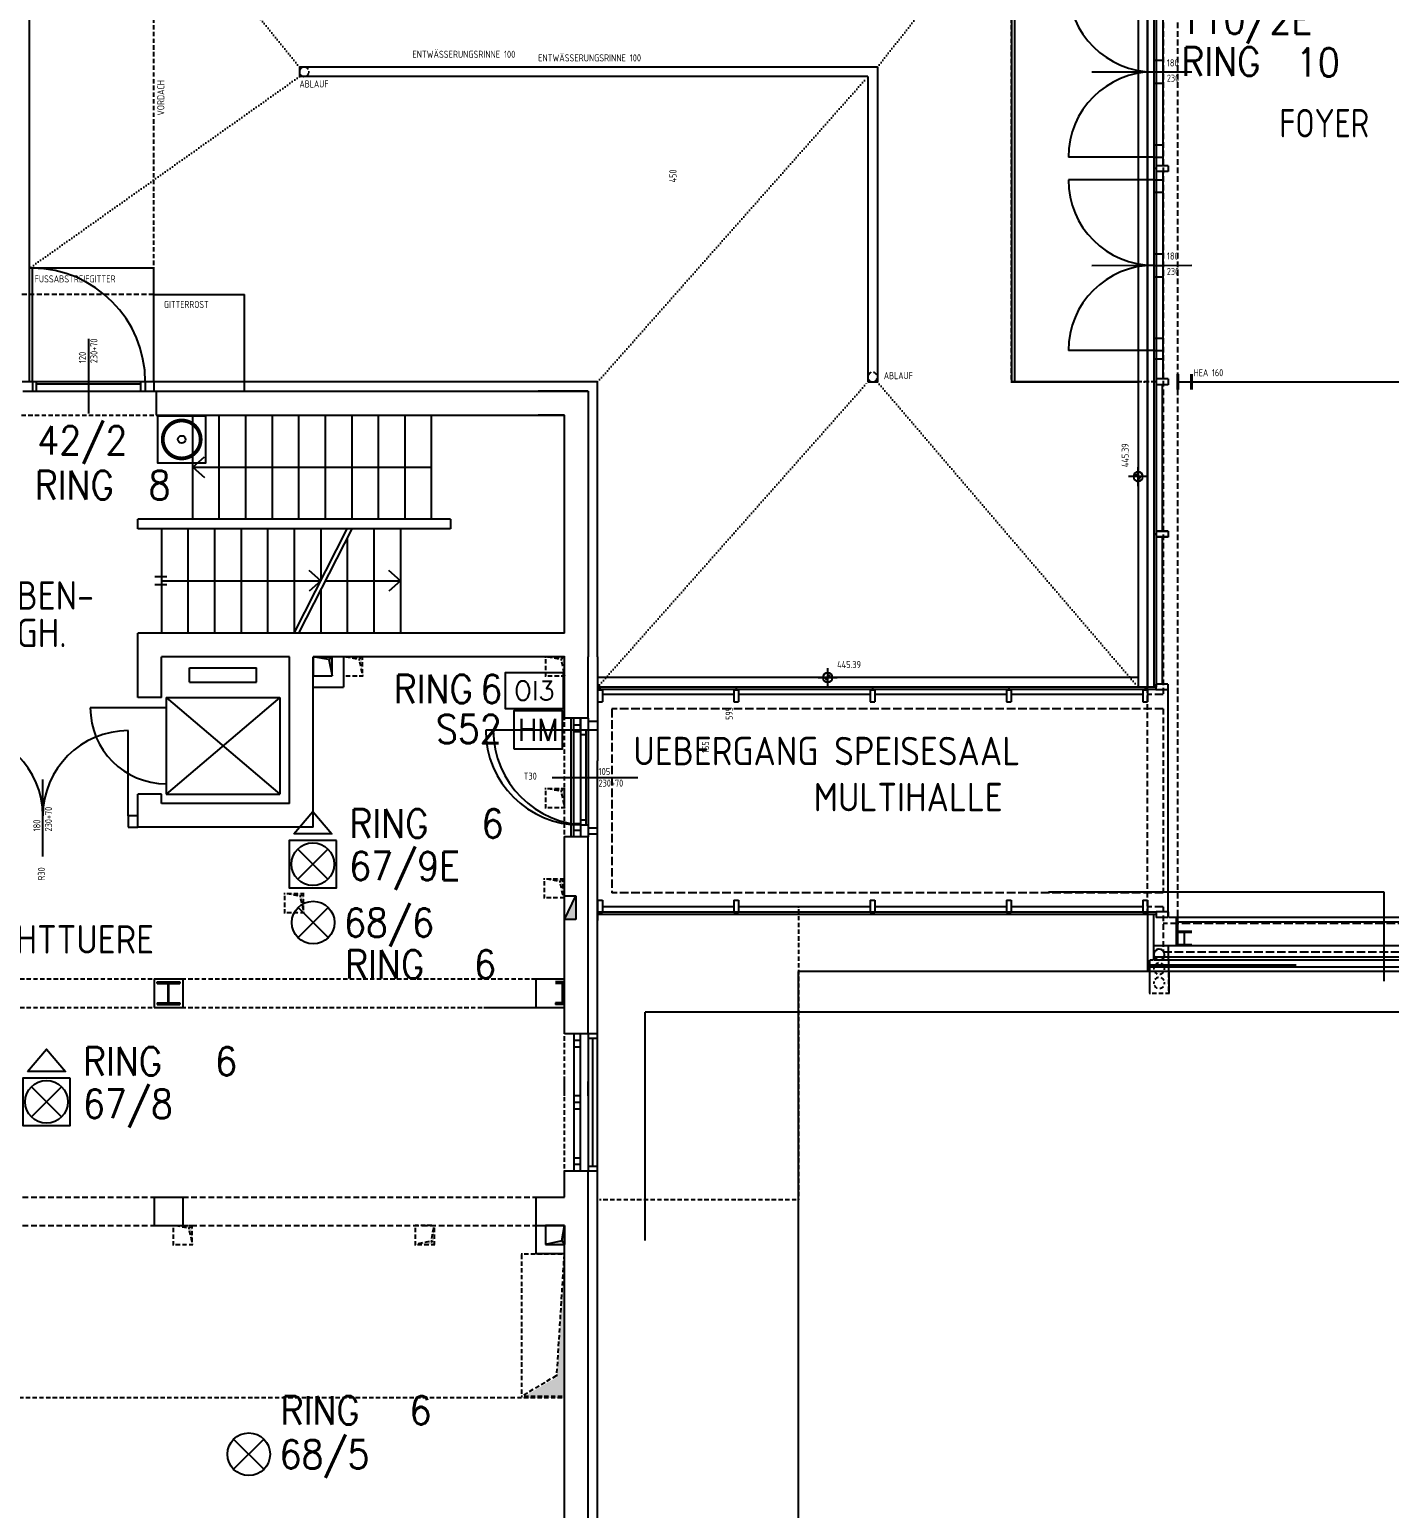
# Model space of a CAD drawing. Extents: x -1029 to 10077, y -1395 to 3524.
# Drawn here: x 3866 to 5300, y 321 to 1882 of the extents above; entities that cross this region are included whole.
import ezdxf
from ezdxf.enums import TextEntityAlignment as Align

# ---------------------------------------------------------------- set-up
doc = ezdxf.new("R2010")
doc.units = 0
doc.header["$LTSCALE"] = 60
doc.header["$MEASUREMENT"] = 0
for name, pattern in [('X$0$ACHSE', [0.115, 0, -0.04, 0.075, 0]), ('X$0$GESTRICHELT2', [0.13125, 0.0875, -0.04375]), ('X$0$PUNKT_1MM', [0.05, 0, -0.05]), ('X$0$STRICH_2_1MM', [0.15, 0.1, -0.05]), ('Y$0$ACHSE', [0.115, 0, -0.04, 0.075, 0]), ('Y$0$PUNKT_1MM', [0.05, 0, -0.05]), ('Y$0$STRICH_2_1MM', [0.15, 0.1, -0.05]), ('Y$0$STRICH_3_1MM_KANTEN', [0.2, 0.15, -0.05])]:
    doc.linetypes.add(name, pattern=pattern)
doc.layers.get('0').update_dxf_attribs({"linetype": 'CONTINUOUS'})
for name, color, linetype in [('SECO-BRAND', 240, 'CONTINUOUS'), ('SECO-BRAND_LOOP', 81, 'CONTINUOUS'), ('X$0$2A_AUSSP1', 7, 'CONTINUOUS')]:
    doc.layers.add(name, color=color, linetype=linetype)
doc.styles.add('ROMANS', font='romans.shx', dxfattribs={"width": 0.9})
doc.styles.add('SMALL', font='ISO.SHX', dxfattribs={"height": 12.5})

# ---------------------------------------------------------------- blocks, each defined once
blk = doc.blocks.new('SecoS-oi3')
blk.add_lwpolyline([(0.307, 0.189), (-0.307, 0.189), (-0.307, -0.189), (0.307, -0.189)], close=True)
at = {"color": 81, "style": 'ROMANS'}
blk.add_text('OI3', height=0.2, dxfattribs=at).set_placement((0, 0), align=Align.MIDDLE_CENTER)
at = {"color": 81, "style": 'ROMANS', "width": 0.9}
for tag, p in [('MELDERNUMMER', (0.387, -0.131)), ('LINE_1', (0.387, -0.579)), ('LINE_2', (0.387, -1.031)), ('ZUSATZTEXT', (0.387, -1.476))]:
    blk.add_attdef(tag, p, '', height=0.3, dxfattribs=at)
at = {"style": 'ROMANS', "width": 0.9, "flags": 1}
for tag, p in [('PRODUKT_1', (-0.366, -0.147)), ('PRODUKT_2', (-0.366, -0.597)), ('TECHNIK', (-0.366, -1.049)), ('SECOPOS', (-0.366, -1.511))]:
    blk.add_attdef(tag, text='', height=0.3, dxfattribs=at).set_placement(p, align=Align.RIGHT)
at = {"layer": 'SECO-BRAND_LOOP', "color": 7, "style": 'ROMANS', "width": 0.8, "flags": 8}
blk.add_attdef('RING', (0.387, 0.317), '', height=0.3, dxfattribs=at)
at = {"layer": 'SECO-BRAND_LOOP', "color": 7, "style": 'ROMANS', "width": 0.8}
blk.add_attdef('RINGNUMMER', (1.352, 0.317), '', height=0.3, dxfattribs=at)
blk = doc.blocks.new('SecoS-magnet')
blk.add_lwpolyline([(-0.256, -0.2), (0.256, -0.2), (0.256, 0.2), (-0.256, 0.2)], close=True)
at = {"color": 82, "style": 'ROMANS', "width": 0.95}
blk.add_text('HM', height=0.23, dxfattribs=at).set_placement((0, 0), align=Align.MIDDLE_CENTER)
at = {"color": 81, "style": 'ROMANS', "width": 0.9}
for tag, p in [('MELDERNUMMER', (0.278, -0.123)), ('LINE_1', (0.278, -0.572)), ('LINE_2', (0.278, -1.023)), ('ZUSATZTEXT', (0.278, -1.468))]:
    blk.add_attdef(tag, p, '', height=0.3, dxfattribs=at)
at = {"style": 'ROMANS', "width": 0.9, "flags": 1}
for tag, p in [('PRODUKT_1', (-0.378, -0.146)), ('PRODUKT_2', (-0.378, -0.596)), ('TECHNIK', (-0.378, -1.049)), ('SECOPOS', (-0.378, -1.51))]:
    blk.add_attdef(tag, text='', height=0.3, dxfattribs=at).set_placement(p, align=Align.RIGHT)
at = {"layer": 'SECO-BRAND_LOOP', "color": 7, "style": 'ROMANS', "width": 0.8}
for tag, p, flags in [('RING', (0.278, 0.325), 9), ('RINGNUMMER', (1.242, 0.325), 1)]:
    blk.add_attdef(tag, p, '', height=0.3, dxfattribs=dict(at, flags=flags))
blk = doc.blocks.new('SecoS-dkm')
blk.add_lwpolyline([(-0.25, 0.25), (0.25, 0.25), (0.25, -0.25), (-0.25, -0.25)], close=True)
at = {"const_width": 0.4}
for points in [[(-0.02, 0, -1), (0.02, 0, 0.956007)], [(-0.02, 0, 1), (0.02, 0, -0.956007)]]:
    blk.add_lwpolyline(points, format="xyb", dxfattribs=at)
blk.add_circle((0, 0), 0.04)
at = {"color": 81, "style": 'ROMANS', "width": 0.9}
for tag, p in [('MELDERNUMMER', (0.33, -0.131)), ('LINE_1', (0.33, -0.579)), ('LINE_2', (0.33, -1.031)), ('ZUSATZTEXT', (0.33, -1.476))]:
    blk.add_attdef(tag, p, '', height=0.3, dxfattribs=at)
at = {"style": 'ROMANS', "width": 0.9, "flags": 1}
for tag, p in [('PRODUKT_1', (-0.344, -0.147)), ('PRODUKT_2', (-0.344, -0.597)), ('TECHNIK', (-0.344, -1.049)), ('SECOPOS', (-0.344, -1.511))]:
    blk.add_attdef(tag, text='', height=0.3, dxfattribs=at).set_placement(p, align=Align.RIGHT)
at = {"layer": 'SECO-BRAND_LOOP', "color": 7, "style": 'ROMANS', "width": 0.8, "flags": 8}
blk.add_attdef('RING', (0.33, 0.317), '', height=0.3, dxfattribs=at)
at = {"layer": 'SECO-BRAND_LOOP', "color": 7, "style": 'ROMANS', "width": 0.8}
blk.add_attdef('RINGNUMMER', (1.294, 0.317), '', height=0.3, dxfattribs=at)
blk = doc.blocks.new('SecoS-opt zwdi')
for p, q in [((0.159, 0.159), (-0.159, -0.159)), ((-0.159, 0.159), (0.159, -0.159))]:
    blk.add_line(p, q)
for points in [[(-0.201, 0.32), (-0.001, 0.555), (0.199, 0.32)], [(0.25, 0.25), (-0.25, 0.25), (-0.25, -0.25), (0.25, -0.25)]]:
    blk.add_lwpolyline(points, close=True)
blk.add_circle((0, 0), 0.225)
at = {"color": 81, "style": 'ROMANS', "width": 0.9}
for tag, p in [('MELDERNUMMER', (0.33, -0.131)), ('LINE_1', (0.33, -0.579)), ('LINE_2', (0.33, -1.031)), ('ZUSATZTEXT', (0.33, -1.476))]:
    blk.add_attdef(tag, p, '', height=0.3, dxfattribs=at)
at = {"style": 'ROMANS', "width": 0.9, "flags": 1}
for tag, p in [('PRODUKT_1', (-0.344, -0.147)), ('PRODUKT_2', (-0.344, -0.597)), ('TECHNIK', (-0.344, -1.049)), ('SECOPOS', (-0.344, -1.511))]:
    blk.add_attdef(tag, text='', height=0.3, dxfattribs=at).set_placement(p, align=Align.RIGHT)
at = {"layer": 'SECO-BRAND_LOOP', "color": 7, "style": 'ROMANS', "width": 0.8, "flags": 8}
blk.add_attdef('RING', (0.33, 0.317), '', height=0.3, dxfattribs=at)
at = {"layer": 'SECO-BRAND_LOOP', "color": 7, "style": 'ROMANS', "width": 0.8}
blk.add_attdef('RINGNUMMER', (1.294, 0.317), '', height=0.3, dxfattribs=at)
blk = doc.blocks.new('SecoS-opt')
for p, q in [((0.159, 0.159), (-0.159, -0.159)), ((-0.159, 0.159), (0.159, -0.159))]:
    blk.add_line(p, q)
blk.add_circle((0, 0), 0.225)
at = {"color": 81, "style": 'ROMANS', "width": 0.9}
for tag, p in [('MELDERNUMMER', (0.33, -0.131)), ('LINE_1', (0.33, -0.989)), ('LINE_2', (0.33, -1.441)), ('ZUSATZTEXT', (0.33, -1.886))]:
    blk.add_attdef(tag, p, '', height=0.3, dxfattribs=at)
at = {"style": 'ROMANS', "width": 0.9, "flags": 1}
for tag, p in [('PRODUKT_1', (-0.344, -0.147)), ('PRODUKT_2', (-0.344, -0.597)), ('TECHNIK', (-0.344, -1.049)), ('SECOPOS', (-0.344, -1.511))]:
    blk.add_attdef(tag, text='', height=0.3, dxfattribs=at).set_placement(p, align=Align.RIGHT)
at = {"layer": 'SECO-BRAND_LOOP', "color": 7, "style": 'ROMANS', "width": 0.8, "flags": 8}
blk.add_attdef('RING', (0.33, -0.579), '', height=0.3, dxfattribs=at)
at = {"layer": 'SECO-BRAND_LOOP', "color": 7, "style": 'ROMANS', "width": 0.8}
blk.add_attdef('RINGNUMMER', (1.294, -0.579), '', height=0.3, dxfattribs=at)

msp = doc.modelspace()

# ---------------------------------------------------------------- hatches: boundary and pattern name
at = {"layer": 'X$0$2A_AUSSP1', "linetype": 'Continuous'}
for points in [[(4185, 1220), (4181.4, 1217.1), (4165, 1220)], [(4185, 1200), (4185, 1220), (4181.4, 1217.1)], [(4217, 1220), (4213.4, 1217.1), (4197, 1220)], [(4217, 1200), (4217, 1220), (4213.4, 1217.1)], [(4430, 1220), (4426.4, 1217.1), (4410, 1220)], [(4430, 1200), (4430, 1220), (4426.4, 1217.1)], [(4430, 1081), (4426.4, 1078.1), (4410, 1081)], [(4430, 1061), (4430, 1081), (4426.4, 1078.1)], [(4428.7, 985.8), (4425.1, 982.9), (4408.7, 985.8)], [(4428.7, 965.8), (4428.7, 985.8), (4425.1, 982.9)], [(4154.9, 970.2), (4151.3, 967.3), (4134.9, 970.2)], [(4154.9, 950.2), (4154.9, 970.2), (4151.3, 967.3)], [(4442, 967.6), (4442, 942.6), (4430, 942.6)], [(4037.5, 620), (4033.9, 617.1), (4017.5, 620)], [(4037.5, 600), (4037.5, 620), (4033.9, 617.1)], [(4292.6, 600), (4289.7, 603.6), (4292.6, 620)], [(4430, 600), (4427.1, 603.6), (4430, 620)], [(4272.6, 600), (4292.6, 600), (4289.7, 603.6)], [(4410, 600), (4430, 600), (4427.1, 603.6)], [(4430, 588), (4422, 459.9), (4385, 438), (4430, 438)]]:
    msp.add_hatch(color=252, dxfattribs=at).paths.add_polyline_path(points, flags=0)

# ---------------------------------------------------------------- linework, layer by layer
at = {"color": 252, "linetype": 'Y$0$ACHSE'}
for p, q in [((4901.5, 1510), (4901.5, 2860)), ((5041.5, 1510), (4901.5, 1510)), ((5067.2, 900), (5047.2, 900)), ((5047.2, 865), (5047.2, 900)), ((5067.2, 865), (5067.2, 900)), ((5047.2, 865), (5067.2, 865))]:
    msp.add_line(p, q, dxfattribs=at)
at = {"color": 252, "linetype": 'X$0$ACHSE'}
for p, q in [((4905, 1510), (4905, 2860)), ((3997, 1510), (3997, 2529.8)), ((5041.5, 1510), (4905, 1510)), ((5041.5, 1510), (4905, 1510)), ((3855, 1475), (4000, 1475)), ((4213.4, 1217.1), (4197, 1220)), ((4197, 1220), (4217, 1220)), ((4197, 1220), (4197, 1200)), ((4217, 1220), (4213.4, 1217.1)), ((4217, 1220), (4213.4, 1217.1)), ((4213.4, 1217.1), (4217, 1200)), ((4217, 1200), (4217, 1220)), ((4217, 1200), (4217, 1220)), ((4426.4, 1217.1), (4410, 1220)), ((4410, 1220), (4430, 1220)), ((4410, 1220), (4410, 1200)), ((4430, 1220), (4426.4, 1217.1)), ((4430, 1220), (4426.4, 1217.1)), ((4426.4, 1217.1), (4430, 1200)), ((4430, 1200), (4430, 1220)), ((4430, 1200), (4430, 1220)), ((4197, 1200), (4217, 1200)), ((4410, 1200), (4430, 1200)), ((4430, 1030), (4430, 1155)), ((4410, 1081), (4410, 1061)), ((4426.4, 1078.1), (4410, 1081)), ((4410, 1081), (4430, 1081)), ((4430, 1081), (4426.4, 1078.1)), ((4430, 1081), (4426.4, 1078.1)), ((4426.4, 1078.1), (4430, 1061)), ((4430, 1061), (4430, 1081)), ((4430, 1061), (4430, 1081)), ((4410, 1061), (4430, 1061)), ((4425.1, 982.9), (4408.7, 985.8)), ((4408.7, 985.8), (4428.7, 985.8)), ((4408.7, 985.8), (4408.7, 965.8)), ((4428.7, 985.8), (4425.1, 982.9)), ((4428.7, 985.8), (4425.1, 982.9)), ((4428.7, 965.8), (4428.7, 985.8)), ((4428.7, 965.8), (4428.7, 985.8)), ((4151.3, 967.3), (4134.9, 970.2)), ((4134.9, 970.2), (4154.9, 970.2)), ((4134.9, 970.2), (4134.9, 950.2)), ((4154.9, 970.2), (4151.3, 967.3)), ((4154.9, 970.2), (4151.3, 967.3)), ((4154.9, 950.2), (4154.9, 970.2)), ((4154.9, 950.2), (4154.9, 970.2)), ((4425.1, 982.9), (4428.7, 965.8)), ((4151.3, 967.3), (4154.9, 950.2)), ((4408.7, 965.8), (4428.7, 965.8)), ((4677, 956), (4677, 647)), ((4134.9, 950.2), (4154.9, 950.2)), ((2312.6, 880), (4430, 880)), ((2312.6, 850), (4430, 850)), ((4430, 677.5), (4430, 822.5)), ((4677, 647), (4466.9, 647)), ((4017.5, 620), (4017.5, 600)), ((4033.9, 617.1), (4017.5, 620)), ((4017.5, 620), (4037.5, 620)), ((4037.5, 620), (4033.9, 617.1)), ((4037.5, 620), (4033.9, 617.1)), ((4033.9, 617.1), (4037.5, 600)), ((4037.5, 600), (4037.5, 620)), ((4037.5, 600), (4037.5, 620)), ((4272.6, 620), (4272.6, 600)), ((4292.6, 620), (4272.6, 620)), ((4289.7, 603.6), (4292.6, 620)), ((4292.6, 620), (4292.6, 600)), ((4017.5, 600), (4037.5, 600)), ((4289.7, 603.6), (4272.6, 600)), ((4272.6, 600), (4292.6, 600)), ((4272.6, 600), (4292.6, 600)), ((4292.6, 600), (4289.7, 603.6)), ((4292.6, 600), (4289.7, 603.6)), ((4385, 440), (4385, 590)), ((4385, 590), (4430, 590)), ((4422, 461.9), (4430, 590)), ((4430, 440), (4430, 590)), ((4385, 440), (4422, 461.9)), ((4430, 438), (967.5, 438)), ((4385, 440), (4430, 440))]:
    msp.add_line(p, q, dxfattribs=at)
at = {"color": 252, "linetype": 'X$0$PUNKT_1MM'}
for p, q in [((4150.6, 1842.1), (3869, 2190)), ((4760, 1842.1), (5035, 2190)), ((4150.6, 1832.1), (3866, 1630)), ((4465, 1510), (4750, 1832.1)), ((4465, 1188), (4750, 1510)), ((4760, 1510), (5035, 1188))]:
    msp.add_line(p, q, dxfattribs=at)
at = {"color": 252, "linetype": 'Y$0$PUNKT_1MM'}
for p, q in [((4760, 1842.1), (5035, 2190)), ((4465, 1510), (4750, 1832.1)), ((4465, 1188), (4750, 1510)), ((4760, 1510), (5035, 1188))]:
    msp.add_line(p, q, dxfattribs=at)
at = {"color": 252, "linetype": 'Continuous'}
for p, q in [((5035, 2190), (5035, 1188)), ((5035, 2190), (5035, 1198)), ((3866, 1510), (3866, 1973)), ((4901.5, 1960), (4901.5, 1510)), ((4905, 1510), (4905, 1960)), ((5045, 1188), (5045, 1960)), ((5045, 1960), (5045, 1188.3)), ((5051.5, 1965.5), (5051.5, 1188)), ((5051.5, 1960), (5051.5, 1188.5)), ((5054, 1963), (5054, 1188)), ((5054, 1960.5), (5054, 1188)), ((5061, 1957), (5061, 1738)), ((5061, 1957), (5061, 1738)), ((4760, 1842.1), (4150.6, 1842.1)), ((4150.6, 1842.1), (4150.6, 1832.1)), ((4760, 1842.1), (4402.3, 1842.1)), ((4760, 1842.1), (4760, 1510)), ((4760, 1842.1), (4760, 1510)), ((5051.5, 1849.3), (5061, 1849.3)), ((5051.5, 1849.3), (5061, 1849.3)), ((4750, 1832.1), (4150.6, 1832.1)), ((4750, 1832.1), (4402.3, 1832.1)), ((4750, 1832.1), (4750, 1510)), ((4750, 1832.1), (4750, 1510)), ((4986.1, 1837.2), (5091.5, 1836.9)), ((5051.5, 1837.1), (5061, 1837.1)), ((5051.5, 1837.1), (5061, 1837.1)), ((5051.5, 1825.1), (5061, 1825.1)), ((5051.5, 1825.1), (5061, 1825.1)), ((5051.5, 1760), (5061, 1760)), ((5051.5, 1760), (5061, 1760)), ((5051.5, 1747), (4961.4, 1747)), ((5051.5, 1747), (4961.4, 1747)), ((5051.5, 1747), (5061, 1747)), ((5051.5, 1747), (5061, 1747)), ((5054, 1735), (5051.5, 1735)), ((5054, 1735), (5051.5, 1735)), ((5066.5, 1738), (5054, 1738)), ((5054, 1738), (5054, 1732)), ((5054, 1738), (5054, 1732)), ((5066.5, 1738), (5054, 1738)), ((5066.5, 1732), (5054, 1732)), ((5066.5, 1732), (5054, 1732)), ((5061, 1732), (5061, 1513)), ((5061, 1732), (5061, 1513)), ((5066.5, 1738), (5066.5, 1732)), ((5066.5, 1738), (5066.5, 1732)), ((5051.5, 1723), (4961.4, 1723)), ((5051.5, 1723), (4961.4, 1723)), ((5051.5, 1723), (5061, 1723)), ((5051.5, 1723), (5061, 1723)), ((5051.5, 1710), (5061, 1710)), ((5051.5, 1710), (5061, 1710)), ((5051.5, 1644.9), (5061, 1644.9)), ((5051.5, 1644.9), (5061, 1644.9)), ((3997, 1630), (3866, 1630)), ((3869, 1510), (3869, 1630)), ((3997, 1510), (3997, 1630)), ((4986.1, 1632.8), (5091.5, 1633.1)), ((5051.5, 1632.9), (5061, 1632.9)), ((5051.5, 1632.9), (5061, 1632.9)), ((5051.5, 1620.7), (5061, 1620.7)), ((5051.5, 1620.7), (5061, 1620.7)), ((3997, 1602), (4092.5, 1602)), ((4092.5, 1500), (4092.5, 1602)), ((3928, 1555.3), (3928, 1476.5)), ((5051.5, 1555.9), (5061, 1555.9)), ((5051.5, 1555.9), (5061, 1555.9)), ((5051.5, 1542.9), (4961.4, 1542.9)), ((5051.5, 1542.9), (4961.4, 1542.9)), ((5051.5, 1542.9), (5061, 1542.9)), ((5051.5, 1542.9), (5061, 1542.9)), ((5061, 1533.9), (5051.5, 1533.9)), ((5061, 1533.9), (5051.5, 1533.9)), ((5076.3, 1518), (5076.3, 1502)), ((5076.3, 1518), (5076.3, 1502)), ((5077.3, 1518), (5077.3, 1502)), ((5077.3, 1518), (5077.3, 1502)), ((5090.5, 1518), (5090.5, 1502)), ((5090.5, 1518), (5090.5, 1502)), ((5091.5, 1518), (5091.5, 1502)), ((5091.5, 1518), (5091.5, 1502)), ((4465, 1510), (3858, 1510)), ((3859, 1500), (4000, 1500)), ((3869, 1510), (3869, 1500)), ((3873, 1510), (3873, 1500)), ((3873, 1508), (3983, 1508)), ((3983, 1510), (3983, 1500)), ((3988, 1510), (3988, 1500)), ((3997, 1510), (3997, 1500)), ((3997, 1500), (4000, 1500)), ((4000, 1500), (4455, 1500)), ((4000, 1475), (4000, 1500)), ((4465, 1510), (4402.3, 1510)), ((4455, 1500), (4402.3, 1500)), ((4455, 1500), (4455, 1220)), ((4455, 1500), (4455, 1220)), ((4465, 1220), (4465, 1510)), ((4465, 1220), (4465, 1510)), ((4750, 1510), (4760, 1510)), ((4750, 1510), (4760, 1510)), ((4901.5, 1510), (5035, 1510)), ((5035, 1510), (4905, 1510)), ((5046.5, 1510), (5041.5, 1510)), ((5046.5, 1510), (5041.5, 1510)), ((5051.3, 1510), (5048.8, 1510)), ((5051.3, 1510), (5048.8, 1510)), ((5054, 1510), (5051.3, 1510)), ((5054, 1510), (5051.3, 1510)), ((5066.5, 1513), (5054, 1513)), ((5054, 1513), (5054, 1507)), ((5054, 1513), (5054, 1507)), ((5066.5, 1513), (5054, 1513)), ((5066.5, 1507), (5054, 1507)), ((5066.5, 1507), (5054, 1507)), ((5060.2, 1507), (5060.2, 1352)), ((5066.5, 1513), (5066.5, 1507)), ((5066.5, 1513), (5066.5, 1507)), ((5076.3, 1510), (5091.5, 1510)), ((5076.3, 1510), (5091.5, 1510)), ((5076.5, 1511.7), (5076.5, 1510)), ((5091.5, 1510), (5636.5, 1510)), ((4000, 1475), (4430, 1475)), ((4038, 1365), (4038, 1475)), ((4066, 1365), (4066, 1475)), ((4094, 1365), (4094, 1475)), ((4122, 1365), (4122, 1475)), ((4150, 1365), (4150, 1475)), ((4178, 1365), (4178, 1475)), ((4206, 1365), (4206, 1475)), ((4234, 1365), (4234, 1475)), ((4262, 1365), (4262, 1475)), ((4290, 1365), (4290, 1475)), ((4430, 1475), (4402.3, 1475)), ((4430, 1245), (4430, 1475)), ((4430, 1245), (4430, 1475)), ((4038, 1420), (4050.3, 1430.8)), ((4038, 1420), (4290, 1420)), ((4038, 1420), (4050.3, 1409.2)), ((5035, 1400), (5035, 1420)), ((5035, 1400), (5035, 1420)), ((5045, 1410), (5025, 1410)), ((5045, 1410), (5025, 1410)), ((4310, 1365), (3980, 1365)), ((3980, 1355), (3980, 1365)), ((4310, 1365), (4310, 1355)), ((4310, 1355), (3980, 1355)), ((4005, 1355), (4005, 1245)), ((4033, 1355), (4033, 1245)), ((4061, 1355), (4061, 1245)), ((4089, 1355), (4089, 1245)), ((4117, 1355), (4117, 1245)), ((4145, 1245), (4201, 1355)), ((4145, 1355), (4145, 1245)), ((4150, 1245), (4206, 1355)), ((4173, 1355), (4173, 1300)), ((4201, 1345.2), (4201, 1245)), ((4229, 1355), (4229, 1245)), ((4257, 1355), (4257, 1245)), ((5054, 1349.3), (5051.5, 1349.3)), ((5054, 1349), (5051.5, 1349)), ((5054, 1352.3), (5054, 1346.3)), ((5066.5, 1352.3), (5054, 1352.3)), ((5066.5, 1352), (5054, 1352)), ((5054, 1352), (5054, 1346)), ((5066.5, 1346.3), (5054, 1346.3)), ((5066.5, 1346), (5054, 1346)), ((5060.2, 1346), (5060.2, 1191)), ((5066.5, 1352.3), (5066.5, 1346.3)), ((5066.5, 1352), (5066.5, 1346)), ((4173, 1300), (4160.7, 1310.8)), ((4257, 1300), (4244.7, 1310.8)), ((4010.7, 1304.1), (3998.2, 1304.1)), ((4010.7, 1295.9), (3998.2, 1295.9)), ((4005, 1300), (4173, 1300)), ((4173, 1300), (4160.7, 1289.2)), ((4178, 1300), (4257, 1300)), ((4257, 1300), (4244.7, 1289.2)), ((4173, 1290.2), (4173, 1245)), ((4430, 1245), (3980, 1245)), ((3980, 1177), (3980, 1245)), ((4430, 1245), (4402.3, 1245)), ((4140, 1220), (4005, 1220)), ((4005, 1177), (4005, 1220)), ((4140, 1065), (4140, 1220)), ((4430, 1220), (4165, 1220)), ((4165, 1040), (4165, 1220)), ((4165, 1220), (4165, 1200)), ((4181.4, 1217.1), (4165, 1220)), ((4165, 1220), (4185, 1220)), ((4185, 1220), (4181.4, 1217.1)), ((4185, 1220), (4181.4, 1217.1)), ((4181.4, 1217.1), (4185, 1200)), ((4185, 1200), (4185, 1220)), ((4185, 1200), (4185, 1220)), ((4197, 1220), (4197, 1188)), ((4430, 1220), (4402.3, 1220)), ((4430, 1155), (4430, 1220)), ((4430, 1155), (4430, 1220)), ((4455, 1155), (4455, 1220)), ((4455, 1155), (4455, 1220)), ((4465, 1220), (4465, 1110)), ((4465, 1220), (4465, 1110)), ((4034.8, 1208.1), (4105.2, 1208.1)), ((4034.8, 1193.2), (4034.8, 1208.1)), ((4105.2, 1193.2), (4105.2, 1208.1)), ((4707.6, 1188), (4707.6, 1208)), ((4707.6, 1188), (4707.6, 1208)), ((4034.8, 1193.2), (4105.2, 1193.2)), ((4165, 1200), (4185, 1200)), ((4165, 1188), (4197, 1188)), ((5035, 1198), (4465, 1198)), ((5053.8, 1188), (4465, 1188)), ((5053.8, 1188), (4465, 1188)), ((4467.5, 1185), (4467.5, 1188)), ((4467.5, 1188), (4467.5, 1185)), ((4611.2, 1188), (4611.2, 1185)), ((4611.2, 1188), (4611.2, 1185)), ((4697.6, 1198), (4717.6, 1198)), ((4697.6, 1198), (4717.6, 1198)), ((4755, 1188), (4755, 1185)), ((4755, 1188), (4755, 1185)), ((4898.7, 1188), (4898.7, 1185)), ((4898.7, 1188), (4898.7, 1185)), ((5042.5, 1188), (5042.5, 1185)), ((5042.5, 1188), (5042.5, 1185)), ((5053.8, 1188), (5051.3, 1188)), ((5053.8, 1188), (5051.3, 1188)), ((5066.3, 1191), (5053.8, 1191)), ((5053.8, 1191), (5053.8, 1185)), ((5053.8, 1191), (5053.8, 1185)), ((5066.3, 1191), (5053.8, 1191)), ((5066.3, 1191), (5066.3, 1185)), ((5066.3, 1191), (5066.3, 1185)), ((4005, 1177), (3980, 1177)), ((4010, 1177), (4130, 1177)), ((4010, 1177), (4130, 1075)), ((4130, 1177), (4010, 1075)), ((4010, 1177), (4010, 1075)), ((4130, 1177), (4130, 1075)), ((5053.8, 1185.5), (4465, 1185.5)), ((5053.8, 1185.5), (4465, 1185.5)), ((4465, 1185), (4470, 1185)), ((4465, 1185), (4465, 1172.5)), ((4465, 1185), (4465, 1172.5)), ((4465, 1185), (4470, 1185)), ((4465, 1172.5), (4470, 1172.5)), ((4465, 1172.5), (4470, 1172.5)), ((4470, 1185), (4470, 1172.5)), ((4470, 1185), (4470, 1172.5)), ((4608.7, 1180), (4470, 1180)), ((4608.7, 1180), (4470, 1180)), ((4608.7, 1185), (4608.7, 1172.5)), ((4608.7, 1185), (4613.7, 1185)), ((4608.7, 1185), (4608.7, 1172.5)), ((4608.7, 1185), (4613.7, 1185)), ((4608.7, 1172.5), (4613.7, 1172.5)), ((4608.7, 1172.5), (4613.7, 1172.5)), ((4613.7, 1185), (4613.7, 1172.5)), ((4613.7, 1185), (4613.7, 1172.5)), ((4752.5, 1180), (4613.7, 1180)), ((4752.5, 1180), (4613.7, 1180)), ((4752.5, 1185), (4752.5, 1172.5)), ((4752.5, 1185), (4757.5, 1185)), ((4752.5, 1185), (4752.5, 1172.5)), ((4752.5, 1185), (4757.5, 1185)), ((4752.5, 1172.5), (4757.5, 1172.5)), ((4752.5, 1172.5), (4757.5, 1172.5)), ((4757.5, 1185), (4757.5, 1172.5)), ((4757.5, 1185), (4757.5, 1172.5)), ((4896.2, 1180), (4757.5, 1180)), ((4896.2, 1180), (4757.5, 1180)), ((4896.2, 1185), (4896.2, 1172.5)), ((4896.2, 1185), (4901.2, 1185)), ((4896.2, 1185), (4896.2, 1172.5)), ((4896.2, 1185), (4901.2, 1185)), ((4896.2, 1172.5), (4901.2, 1172.5)), ((4896.2, 1172.5), (4901.2, 1172.5)), ((4901.2, 1185), (4901.2, 1172.5)), ((4901.2, 1185), (4901.2, 1172.5)), ((5040, 1180), (4901.2, 1180)), ((5040, 1180), (4901.2, 1180)), ((5040, 1185), (5040, 1172.5)), ((5040, 1185), (5045, 1185)), ((5040, 1185), (5040, 1172.5)), ((5040, 1185), (5045, 1185)), ((5040, 1172.5), (5045, 1172.5)), ((5040, 1172.5), (5045, 1172.5)), ((5042.5, 1172.5), (5045, 1172.5)), ((5042.5, 1172.5), (5045, 1172.5)), ((5045, 1185), (5045, 1172.5)), ((5045, 1185), (5045, 1172.5)), ((5066.3, 1185), (5053.8, 1185)), ((5066.3, 1185), (5053.8, 1185)), ((5066.3, 1185), (5066.3, 945)), ((4010, 1166), (3930, 1166)), ((4455, 1155), (4430, 1155)), ((4455, 1155), (4430, 1155)), ((4437, 1030), (4437, 1155)), ((4440, 1030), (4440, 1155)), ((4440, 1030), (4440, 1155)), ((4447, 1142.5), (4447, 1155)), ((4447, 1155), (4447, 1030)), ((4455, 1155), (4455, 1042.5)), ((4455, 1155), (4455, 1142.5)), ((4455, 1155), (4455, 1030)), ((4455, 1155), (4455, 1030)), ((4465, 1162.5), (4465, 1145)), ((4465, 1160), (4465, 1142.5)), ((4465, 1157.5), (4465, 1145)), ((4465, 1155), (4465, 1142.5)), ((3970, 1052), (3970, 1142)), ((4455, 1142.5), (4347, 1142.5)), ((4465, 1142.5), (4355, 1142.5)), ((4440, 1148), (4447, 1148)), ((4440, 1141), (4447, 1141)), ((4447, 1142.5), (4447, 1042.5)), ((4452.6, 1142.5), (4452.6, 1042.5)), ((4455, 1152), (4465, 1152)), ((4452.6, 1137.5), (4447, 1137.5)), ((4465, -10), (4465, 1110)), ((4465, 604), (4465, 1110)), ((4416.9, 1092.5), (4507.3, 1092.5)), ((3880, 1009.4), (3880, 1090.6)), ((3980, 1040), (3980, 1075)), ((4005, 1075), (3980, 1075)), ((4005, 1065), (4005, 1075)), ((4140, 1065), (4005, 1065)), ((4010, 1075), (4130, 1075)), ((3970, 1052), (3970, 1040)), ((3980, 1052), (3970, 1052)), ((4452.6, 1047.5), (4447, 1047.5)), ((3970, 1040), (3980, 1040)), ((4165, 1040), (3980, 1040)), ((4430, 880), (4430, 1030)), ((4455, 1030), (4430, 1030)), ((4430, 880), (4430, 1030)), ((4455, 1030), (4430, 1030)), ((4440, 1044), (4447, 1044)), ((4440, 1037), (4447, 1037)), ((4447, 1042.5), (4447, 1030)), ((4447, 1042.5), (4455, 1042.5)), ((4455, 1042.5), (4455, 1030)), ((4455, 1039.5), (4465, 1039.5)), ((4455, 1033), (4465, 1033)), ((4455, 822.5), (4455, 1030)), ((4455, 822.5), (4455, 1030)), ((4430, 942.6), (4442, 967.6)), ((4430, 942.6), (4430, 967.6)), ((4430, 967.6), (4442, 967.6)), ((4442, 967.6), (4442, 942.6)), ((4442, 967.6), (4442, 942.6)), ((4940.6, 972.1), (5294, 972.1)), ((5294, 972.1), (5294, 877.7)), ((4465, 963), (4470, 963)), ((4465, 963), (4465, 950.5)), ((4465, 963), (4465, 950.5)), ((4465, 963), (4470, 963)), ((4465, 961.7), (4465, 944.2)), ((4465, 959.2), (4465, 941.7)), ((4470, 963), (4470, 950.5)), ((4470, 963), (4470, 950.5)), ((4608.7, 956), (4470, 956)), ((4608.7, 956), (4470, 956)), ((4608.7, 963), (4613.7, 963)), ((4608.7, 963), (4608.7, 950.5)), ((4608.7, 963), (4608.7, 950.5)), ((4608.7, 963), (4613.7, 963)), ((4613.7, 963), (4613.7, 950.5)), ((4613.7, 963), (4613.7, 950.5)), ((4752.5, 956), (4614.4, 956)), ((4752.5, 956), (4614.4, 956)), ((4752.5, 963), (4757.5, 963)), ((4752.5, 963), (4752.5, 950.5)), ((4752.5, 963), (4752.5, 950.5)), ((4752.5, 963), (4757.5, 963)), ((4757.5, 963), (4757.5, 950.5)), ((4757.5, 963), (4757.5, 950.5)), ((4896.2, 956), (4757.5, 956)), ((4896.2, 956), (4757.5, 956)), ((4896.2, 963), (4901.2, 963)), ((4896.2, 963), (4896.2, 950.5)), ((4896.2, 963), (4896.2, 950.5)), ((4896.2, 963), (4901.2, 963)), ((4901.2, 963), (4901.2, 950.5)), ((4901.2, 963), (4901.2, 950.5)), ((5040, 956), (4901.2, 956)), ((5040, 956), (4901.2, 956)), ((5040, 963), (5045, 963)), ((5040, 963), (5040, 950.5)), ((5040, 963), (5040, 950.5)), ((5040, 963), (5045, 963)), ((5045, 963), (5045, 950.5)), ((5045, 963), (5045, 950.5)), ((4442, 942.6), (4430, 942.6)), ((4442, 942.6), (4430, 942.6)), ((5054, 950.5), (4465, 950.5)), ((4465, 950.5), (4470, 950.5)), ((5054, 950.5), (4465, 950.5)), ((4465, 950.5), (4470, 950.5)), ((5045, 948), (4465, 948)), ((5045, 948), (4465, 948)), ((4467.5, 950.5), (4467.5, 948)), ((4467.5, 950.5), (4467.5, 948)), ((4467.5, 950.5), (4467.5, 948)), ((4608.7, 950.5), (4613.7, 950.5)), ((4608.7, 950.5), (4613.7, 950.5)), ((4611.2, 950.5), (4611.2, 948)), ((4611.2, 950.5), (4611.2, 948)), ((4752.5, 950.5), (4757.5, 950.5)), ((4752.5, 950.5), (4757.5, 950.5)), ((4755, 950.5), (4755, 948)), ((4755, 950.5), (4755, 948)), ((4896.2, 950.5), (4901.2, 950.5)), ((4896.2, 950.5), (4901.2, 950.5)), ((4898.7, 950.5), (4898.7, 948)), ((4898.7, 950.5), (4898.7, 948)), ((5040, 950.5), (5045, 950.5)), ((5040, 950.5), (5045, 950.5)), ((5040, 950.5), (5045, 950.5)), ((5040, 950.5), (5045, 950.5)), ((5042.5, 950.5), (5042.5, 948)), ((5042.5, 950.5), (5042.5, 948)), ((5045, 950.5), (5045, 948)), ((5045, 950.5), (5045, 948)), ((5054, 948), (5045, 948)), ((5045, 948), (5045, 888)), ((5045, 948), (5045, 888)), ((5054, 948), (5045, 948)), ((5051.5, 900), (5051.5, 948)), ((5051.5, 915), (5051.5, 948)), ((5066.6, 951), (5054, 951)), ((5054, 951), (5054, 945)), ((5054, 951), (5054, 945)), ((5066.6, 951), (5054, 951)), ((5066.6, 945), (5054, 945)), ((5066.6, 945), (5054, 945)), ((5066.6, 951), (5066.6, 945)), ((5066.6, 951), (5066.6, 945)), ((5076.5, 945), (5067.7, 945)), ((5076.5, 945), (5067.7, 945)), ((5075.5, 915), (5075.5, 945)), ((5201.5, 940), (5075.5, 940)), ((5076.5, 948), (5076.5, 916.6)), ((5201.5, 945), (5076.5, 945)), ((5634.5, 945), (5076.5, 945)), ((5634.5, 940), (5076.5, 940)), ((5091.5, 930.2), (5075.5, 930.2)), ((5091.5, 930.2), (5075.5, 930.2)), ((5091.5, 929.2), (5075.5, 929.2)), ((5091.5, 929.2), (5075.5, 929.2)), ((5083.5, 930.2), (5083.5, 915)), ((5083.5, 930.2), (5083.5, 915)), ((5201.5, 915), (5051.5, 915)), ((5651.5, 915), (5051.5, 915)), ((5066.6, 915), (5066.6, 900)), ((5091.5, 916), (5075.5, 916)), ((5091.5, 916), (5075.5, 916)), ((5091.5, 915), (5075.5, 915)), ((5091.5, 915), (5075.5, 915)), ((5201.5, 894.5), (5045, 894.5)), ((5045, 893), (5676, 893)), ((5201.5, 903), (5051.5, 903)), ((5201.5, 900), (5051.5, 900)), ((5666.5, 903), (5066.6, 903)), ((5669.5, 900), (5066.6, 900)), ((3997.5, 880), (3997.5, 850)), ((3997.5, 880), (4027.5, 880)), ((4000.5, 877), (4024.5, 877)), ((4000.5, 877), (4024.5, 877)), ((4000.5, 875.3), (4000.5, 877)), ((4000.5, 875.3), (4024.5, 875.3)), ((4012, 853), (4012, 877)), ((4012.5, 853), (4012.5, 877)), ((4013, 853), (4013, 877)), ((4024.5, 877), (4024.5, 875.3)), ((4027.5, 880), (4027.5, 850)), ((4400, 880), (4400, 850)), ((4400, 880), (4430, 880)), ((4402.3, 880), (4430, 880)), ((4429, 877), (4420.5, 877)), ((4429, 875.3), (4420.5, 875.3)), ((4428, 853), (4428, 877)), ((4429, 853), (4429, 877)), ((4430, 822.5), (4430, 880)), ((4677, -100), (4677, 888)), ((5201.5, 888), (4677, 888)), ((5681.5, 888), (5045, 888)), ((5047.2, 865), (5047.2, 888)), ((5201.5, 888), (5056.5, 888)), ((5067.2, 888), (5067.2, 865)), ((3997.5, 850), (4027.5, 850)), ((4000.5, 854.7), (4024.5, 854.7)), ((4000.5, 854.7), (4000.5, 853)), ((4000.5, 853), (4024.5, 853)), ((4000.5, 853), (4024.5, 853)), ((4024.5, 854.7), (4024.5, 853)), ((4345, 850), (4430, 850)), ((4398.6, 850), (4430, 850)), ((4402.3, 850), (4430, 850)), ((4429, 854.7), (4420.5, 854.7)), ((4420.5, 854.7), (4420.5, 853)), ((4429, 853), (4420.5, 853)), ((4430, 822.5), (4430, 850)), ((8031.2, 845), (4515, 845)), ((4515, 604), (4515, 845)), ((4430, 822.5), (4455, 822.5)), ((4430, 822.5), (4455, 822.5)), ((4440, 822.5), (4440, 677.5)), ((4440, 815.5), (4447, 815.5)), ((4447, 677.5), (4447, 822.5)), ((4455, 822.5), (4455, 677.5)), ((4455, 822.5), (4465, 822.5)), ((4455, 822.5), (4455, 677.5)), ((4455, 822.5), (4455, 677.5)), ((4455, 822.5), (4455, 677.5)), ((4455, 822.5), (4465, 822.5)), ((4455, 817.5), (4465, 817.5)), ((4455, 817.5), (4465, 817.5)), ((4460, 682.5), (4460, 817.5)), ((4440, 808.5), (4447, 808.5)), ((4430, 756.7), (4430, 771.7)), ((4455, 756.7), (4455, 771.7)), ((4440, 757), (4447, 757)), ((4440, 750), (4447, 750)), ((4440, 743), (4447, 743)), ((4440, 691.5), (4447, 691.5)), ((4430, 677.5), (4455, 677.5)), ((4430, 650), (4430, 677.5)), ((4430, 650), (4430, 677.5)), ((4430, 677.5), (4455, 677.5)), ((4440, 684.5), (4447, 684.5)), ((4455, 682.5), (4465, 682.5)), ((4455, 682.5), (4465, 682.5)), ((4455, 0), (4455, 677.5)), ((4455, 677.5), (4465, 677.5)), ((4455, 604), (4455, 677.5)), ((4455, 677.5), (4465, 677.5)), ((3997.5, 650), (3997.5, 620)), ((3997.5, 650), (4027.5, 650)), ((4027.5, 650), (4027.5, 620)), ((4400, 650), (4400, 620)), ((4400, 650), (4430, 650)), ((4402.3, 650), (4430, 650)), ((3997.5, 620), (4027.5, 620)), ((4400, 620), (4400, 590)), ((4400, 620), (4430, 620)), ((4402.3, 620), (4430, 620)), ((4410, 620), (4410, 600)), ((4430, 620), (4410, 620)), ((4427.1, 603.6), (4430, 620)), ((4430, 25), (4430, 620)), ((4430, 620), (4430, 600)), ((4430, 604), (4430, 620)), ((4427.1, 603.6), (4410, 600)), ((4410, 600), (4430, 600)), ((4410, 600), (4430, 600)), ((4430, 600), (4427.1, 603.6)), ((4430, 600), (4427.1, 603.6)), ((4430, 590), (4400, 590))]:
    msp.add_line(p, q, dxfattribs=at)
at = {"color": 252, "linetype": 'Y$0$STRICH_2_1MM'}
for p, q in [((5061.5, 1970), (5061.5, 1180)), ((5076.5, 1970), (5076.5, 938.5)), ((5061.5, 1165), (5061.5, 971)), ((5061.5, 956), (5061.5, 908.5))]:
    msp.add_line(p, q, dxfattribs=at)
at = {"color": 252, "linetype": 'X$0$STRICH_2_1MM'}
for p, q in [((5045, 948), (5045, 1960)), ((3687.5, 650), (3997.5, 650)), ((4027.5, 650), (4400, 650)), ((3687.5, 620), (3997.5, 620)), ((4027.5, 620), (4400, 620))]:
    msp.add_line(p, q, dxfattribs=at)
at = {"color": 252, "linetype": 'X$0$GESTRICHELT2'}
msp.add_line((3997, 1602), (3855, 1602), dxfattribs=at)
at = {"color": 252, "linetype": 'Y$0$STRICH_3_1MM_KANTEN'}
for p, q in [((5061.5, 1180), (5045, 1180)), ((4480, 1165), (4480, 971)), ((5061.5, 1165), (4480, 1165)), ((5061.5, 971), (4480, 971)), ((5061.5, 956), (5045, 956)), ((5318, 938.5), (5061.5, 938.5)), ((5061.5, 908.5), (5666.5, 908.5))]:
    msp.add_line(p, q, dxfattribs=at)
at = {"color": 252, "linetype": 'Continuous'}
for centre, radius, start, end in [((5051.5, 1927.1), 90.1, 180, 270), ((5051.5, 1927.1), 90.1, 180, 270), ((5051.5, 1747), 90.1, 90, 180), ((5051.5, 1747), 90.1, 90, 180), ((5051.5, 1723), 90.1, 180, 270), ((5051.5, 1723), 90.1, 180, 270), ((3868, 1510), 120, 360, 89.5225), ((5051.5, 1542.9), 90.1, 90, 180), ((5051.5, 1542.9), 90.1, 90, 180), ((5035, 1410), 5, 0, 180), ((5035, 1410), 5, 0, 180), ((5035, 1410), 5, 180, 0), ((5035, 1410), 5, 180, 0), ((5035, 1410), 2.5, 90, 180), ((5035, 1410), 2.5, 90, 180), ((5035, 1410), 2.5, 270, 0), ((5035, 1410), 2.5, 270, 0), ((4707.6, 1198), 5, 0, 180), ((4707.6, 1198), 5, 0, 180), ((4707.6, 1198), 5, 180, 0), ((4707.6, 1198), 5, 180, 0), ((4707.6, 1198), 2.5, 180, 270), ((4707.6, 1198), 2.5, 180, 270), ((4707.6, 1198), 2.5, 360, 90), ((4707.6, 1198), 2.5, 360, 90), ((4010, 1166), 80, 180, 270), ((3790, 1052), 90, 0, 90), ((3970, 1052), 90, 90, 180), ((4447, 1142.5), 100, 180, 270), ((4455, 1142.5), 100, 180, 270), ((5057.2, 905.7), 5.75, 0, 180), ((5057.2, 905.7), 5.75, 180, 0)]:
    msp.add_arc(centre, radius, start, end, dxfattribs=at)
at = {"color": 252, "linetype": 'X$0$ACHSE'}
for centre, start, end in [((4155.6, 1837.1), 0, 180), ((4155.6, 1837.1), 180, 0), ((4755, 1515), 0, 180), ((4755, 1515), 180, 0)]:
    msp.add_arc(centre, 5, start, end, dxfattribs=at)
at = {"color": 252, "linetype": 'Y$0$ACHSE'}
for centre, radius, start, end in [((4755, 1515), 5, 0, 180), ((4755, 1515), 5, 180, 0), ((5057.2, 905.7), 5.75, 0, 180), ((5057.2, 905.7), 5.75, 180, 0), ((5057.2, 890.9), 5.75, 0, 180), ((5057.2, 890.9), 5.75, 180, 0), ((5057.2, 875.9), 5.75, 0, 180), ((5057.2, 875.9), 5.75, 180, 0)]:
    msp.add_arc(centre, radius, start, end, dxfattribs=at)

# ---------------------------------------------------------------- block references
at = {"layer": 'SECO-BRAND'}
ref = msp.add_blockref('SecoS-dkm', (5102.3, 1940.6), dxfattribs=dict(at, xscale=100, yscale=100, zscale=100))
ref.add_attrib('MELDERNUMMER', '110/2E', (5078.7, 1877.1), dxfattribs={"layer": '0', "color": 81, "height": 30, "style": 'ROMANS', "width": 0.9})
ref.add_attrib('RINGNUMMER', '10', (5201.3, 1832), dxfattribs={"layer": 'SECO-BRAND_LOOP', "color": 7, "height": 30, "style": 'ROMANS', "width": 0.9})
ref.add_attrib('RING', 'RING', (5080.5, 1832.9), dxfattribs={"layer": 'SECO-BRAND_LOOP', "color": 7, "height": 30, "style": 'ROMANS', "width": 0.9, "flags": 8})
ref = msp.add_blockref('SecoS-dkm', (4026.4, 1449.2), dxfattribs=dict(at, xscale=100, yscale=100, zscale=100))
ref.add_attrib('MELDERNUMMER', '42/2', (3874.2, 1433.4), dxfattribs={"layer": '0', "color": 81, "height": 30, "style": 'ROMANS', "width": 0.9})
ref.add_attrib('RINGNUMMER', '8', (3991.5, 1386), dxfattribs={"layer": 'SECO-BRAND_LOOP', "color": 7, "height": 30, "style": 'ROMANS', "width": 0.9})
ref.add_attrib('RING', 'RING', (3871.4, 1386), dxfattribs={"layer": 'SECO-BRAND_LOOP', "color": 7, "height": 30, "style": 'ROMANS', "width": 0.9, "flags": 8})
ref = msp.add_blockref('SecoS-oi3', (4398.2, 1184.2), dxfattribs=dict(at, xscale=100, yscale=100, zscale=100))
ref.add_attrib('MELDERNUMMER', 'S52', (4294.5, 1128.7), dxfattribs={"layer": '0', "color": 81, "height": 30, "style": 'ROMANS', "width": 0.9})
ref.add_attrib('RINGNUMMER', '6', (4341.3, 1171), dxfattribs={"layer": 'SECO-BRAND_LOOP', "color": 7, "height": 30, "style": 'ROMANS', "width": 0.9})
ref.add_attrib('RING', 'RING', (4250, 1171), dxfattribs={"layer": 'SECO-BRAND_LOOP', "color": 7, "height": 30, "style": 'ROMANS', "width": 0.9, "flags": 8})
ref = msp.add_blockref('SecoS-magnet', (4402.4, 1142.9), dxfattribs=dict(at, xscale=100, yscale=100, zscale=100))
ref.add_attrib('MELDERNUMMER', 'S52', (4294.5, 1128.7), dxfattribs={"layer": '0', "color": 81, "height": 30, "style": 'ROMANS', "width": 0.9})
ref = msp.add_blockref('SecoS-opt zwdi', (4164.7, 1001.1, 280), dxfattribs=dict(at, xscale=100, yscale=100, zscale=100))
ref.add_attrib('MELDERNUMMER', '67/9E', (4203.1, 984.1, -27720), dxfattribs={"layer": '0', "color": 81, "height": 30, "style": 'ROMANS', "width": 0.9})
ref.add_attrib('RINGNUMMER', '6', (4342.6, 1029, -27720), dxfattribs={"layer": 'SECO-BRAND_LOOP', "color": 7, "height": 30, "style": 'ROMANS', "width": 0.9})
ref.add_attrib('RING', 'RING', (4203.2, 1029, -27720), dxfattribs={"layer": 'SECO-BRAND_LOOP', "color": 7, "height": 30, "style": 'ROMANS', "width": 0.9, "flags": 8})
ref = msp.add_blockref('SecoS-opt', (4165.1, 939.5, 280), dxfattribs=dict(at, xscale=100, yscale=100, zscale=100))
ref.add_attrib('MELDERNUMMER', '68/6', (4197.6, 924.4, -27720), dxfattribs={"layer": '0', "color": 81, "height": 30, "style": 'ROMANS', "width": 0.9})
ref.add_attrib('RINGNUMMER', '6', (4334.7, 880.4, -27720), dxfattribs={"layer": 'SECO-BRAND_LOOP', "color": 7, "height": 30, "style": 'ROMANS', "width": 0.9})
ref.add_attrib('RING', 'RING', (4198.7, 880.4, -27720), dxfattribs={"layer": 'SECO-BRAND_LOOP', "color": 7, "height": 30, "style": 'ROMANS', "width": 0.9, "flags": 8})
ref = msp.add_blockref('SecoS-opt zwdi', (3883.9, 750.4), dxfattribs=dict(at, xscale=100, yscale=100, zscale=100))
ref.add_attrib('MELDERNUMMER', '67/8', (3922.3, 733.3), dxfattribs={"layer": '0', "color": 81, "height": 30, "style": 'ROMANS', "width": 0.9})
ref.add_attrib('RINGNUMMER', '6', (4061.7, 778.2), dxfattribs={"layer": 'SECO-BRAND_LOOP', "color": 7, "height": 30, "style": 'ROMANS', "width": 0.9})
ref.add_attrib('RING', 'RING', (3922.3, 778.2), dxfattribs={"layer": 'SECO-BRAND_LOOP', "color": 7, "height": 30, "style": 'ROMANS', "width": 0.9, "flags": 8})
ref = msp.add_blockref('SecoS-opt', (4097.1, 378.6, 280), dxfattribs=dict(at, xscale=100, yscale=100, zscale=100))
ref.add_attrib('MELDERNUMMER', '68/5', (4129.6, 363.6, -27720), dxfattribs={"layer": '0', "color": 81, "height": 30, "style": 'ROMANS', "width": 0.9})
ref.add_attrib('RINGNUMMER', '6', (4266.7, 409.9, -27720), dxfattribs={"layer": 'SECO-BRAND_LOOP', "color": 7, "height": 30, "style": 'ROMANS', "width": 0.9})
ref.add_attrib('RING', 'RING', (4130.7, 409.9, -27720), dxfattribs={"layer": 'SECO-BRAND_LOOP', "color": 7, "height": 30, "style": 'ROMANS', "width": 0.9, "flags": 8})

# ---------------------------------------------------------------- texts
at = {"color": 252, "style": 'SMALL'}
for s, height, width, p in [('ENTWÄSSERUNGSRINNE 100', 7.5, 0.921429, (4269.7, 1859.3)), ('ENTWÄSSERUNGSRINNE 100', 7.5, 0.921429, (4402.3, 1855.5)), ('ABLAUF', 7.5, 0.890476, (4150.6, 1828)), ('FOYER', 30, 0.874286, (5183.9, 1797.9)), ('FUSSABSTREIFGITTER', 7.5, 0.876923, (3871.2, 1622.3)), ('GITTERROST', 7.5, 0.898522, (4007.7, 1595.4)), ('ABLAUF', 7.5, 0.890476, (4766.8, 1520.3)), ('ABLAUF', 7.5, 0.890476, (4766.8, 1520.3)), ('HEA 160', 7.5, 0.848352, (5093.6, 1523.4)), ('NEBEN-', 30, 0.974026, (3810.9, 1299.6)), ('STGH.', 30, 0.974026, (3810.9, 1260.1)), ('UEBERGANG SPEISESAAL', 30, 0.974026, (4502.7, 1135.5)), ('T30', 7.5, 0.826891, (4387.1, 1097.8)), ('105', 7.5, 0.925715, (4466, 1102.6)), ('230+70', 7.5, 0.821849, (4466, 1090.4)), ('MULTIHALLE', 30, 0.974026, (4692.9, 1086.9)), ('FLUCHTTUERE', 30, 0.974026, (3772, 936.8))]:
    msp.add_text(s, height=height, dxfattribs=dict(at, width=width)).set_placement(p, align=Align.TOP_LEFT)
for s, rotation, width, p in [('180', 0.166, 0.925715, (5065.2, 1850.3)), ('VORDACH', 90, 0.938961, (4000.6, 1790.9)), ('230', 0.166, 0.816807, (5065.3, 1834.1)), ('180', 359.834, 0.925715, (5065.3, 1646.5)), ('230', 359.834, 0.816807, (5065.3, 1630.2)), ('230+70', 90, 0.821849, (3930.1, 1529.7)), ('120', 90, 0.925715, (3917.9, 1529.7)), ('180', 90, 0.925715, (3869.9, 1035.7)), ('230+70', 90, 0.821849, (3882.1, 1035.7)), ('R30', 90, 0.897479, (3874.7, 984))]:
    msp.add_text(s, height=7.5, rotation=rotation, dxfattribs=dict(at, width=width)).set_placement(p, align=Align.TOP_LEFT)
for s, width, p in [('450', 0.816807, (4548.2, 1720.5)), ('445.39', 0.792857, (5025, 1420)), ('595', 0.771429, (4607.5, 1153.4)), ('155', 0.867857, (4582.5, 1118.4))]:
    msp.add_text(s, height=7.5, rotation=90, dxfattribs=dict(at, width=width)).set_placement(p)
at = {"color": 252, "style": 'SMALL', "width": 0.792857}
msp.add_text('445.39', height=7.5, dxfattribs=at).set_placement((4717.6, 1208))
msp.add_text('445.39', height=7.5, dxfattribs=at).set_placement((4717.6, 1208))

doc.saveas('drawing.dxf')
